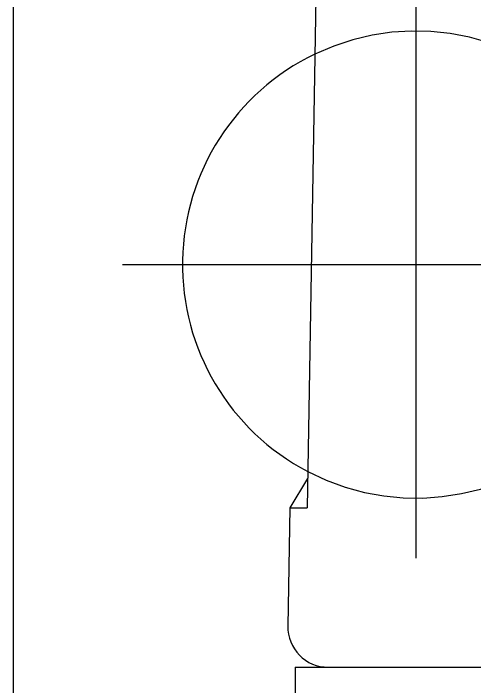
# Model space of a CAD drawing. Extents: x 257 to 467, y 148 to 350.
# Drawn here: x 288.13 to 293.86, y 234.64 to 243 of the extents above; entities that cross this region are included whole.
import ezdxf

# ---------------------------------------------------------------- set-up
doc = ezdxf.new("R2010")
doc.units = 0
doc.linetypes.add('CENTER', pattern=[50.8, 31.75, -6.35, 6.35, -6.35])
doc.linetypes.add('DASHED', pattern=[19.05, 12.7, -6.35])
doc.layers.get('0').update_dxf_attribs({"linetype": 'CONTINUOUS'})

msp = doc.modelspace()

# ---------------------------------------------------------------- linework, layer by layer
at = {"color": 7, "linetype": 'CONTINUOUS'}
for p, q in [((292.227, 262.8649), (291.7799, 236.8548)), ((288.1317, 232.4772), (288.1317, 244.8772)), ((291.7862, 237.2209), (291.5662, 236.8548)), ((291.5662, 236.8548), (291.5406, 235.3859)), ((291.5662, 236.8548), (291.7799, 236.8548)), ((291.6317, 234.8772), (291.6317, 234.3772)), ((291.6317, 234.8772), (319.6317, 234.8772))]:
    msp.add_line(p, q, dxfattribs=at)
at = {"color": 1, "linetype": 'CENTER'}
for p, q in [((293.1317, 243.5224), (293.1317, 236.232)), ((289.4865, 239.8772), (296.7769, 239.8772))]:
    msp.add_line(p, q, dxfattribs=at)
at = {"color": 3, "linetype": 'DASHED'}
msp.add_arc((293.1317, 239.8772), 2.9, 242.38985, 115.64053, dxfattribs=at)
at = {"color": 7, "linetype": 'CONTINUOUS'}
for centre, radius, start, end in [((293.1317, 239.8772), 2.9, 115.64053, 242.38985), ((292.0405, 235.3772), 0.5, 179, 270)]:
    msp.add_arc(centre, radius, start, end, dxfattribs=at)
msp.add_point((293.1317, 239.8772), dxfattribs=at)

doc.saveas('drawing.dxf')
